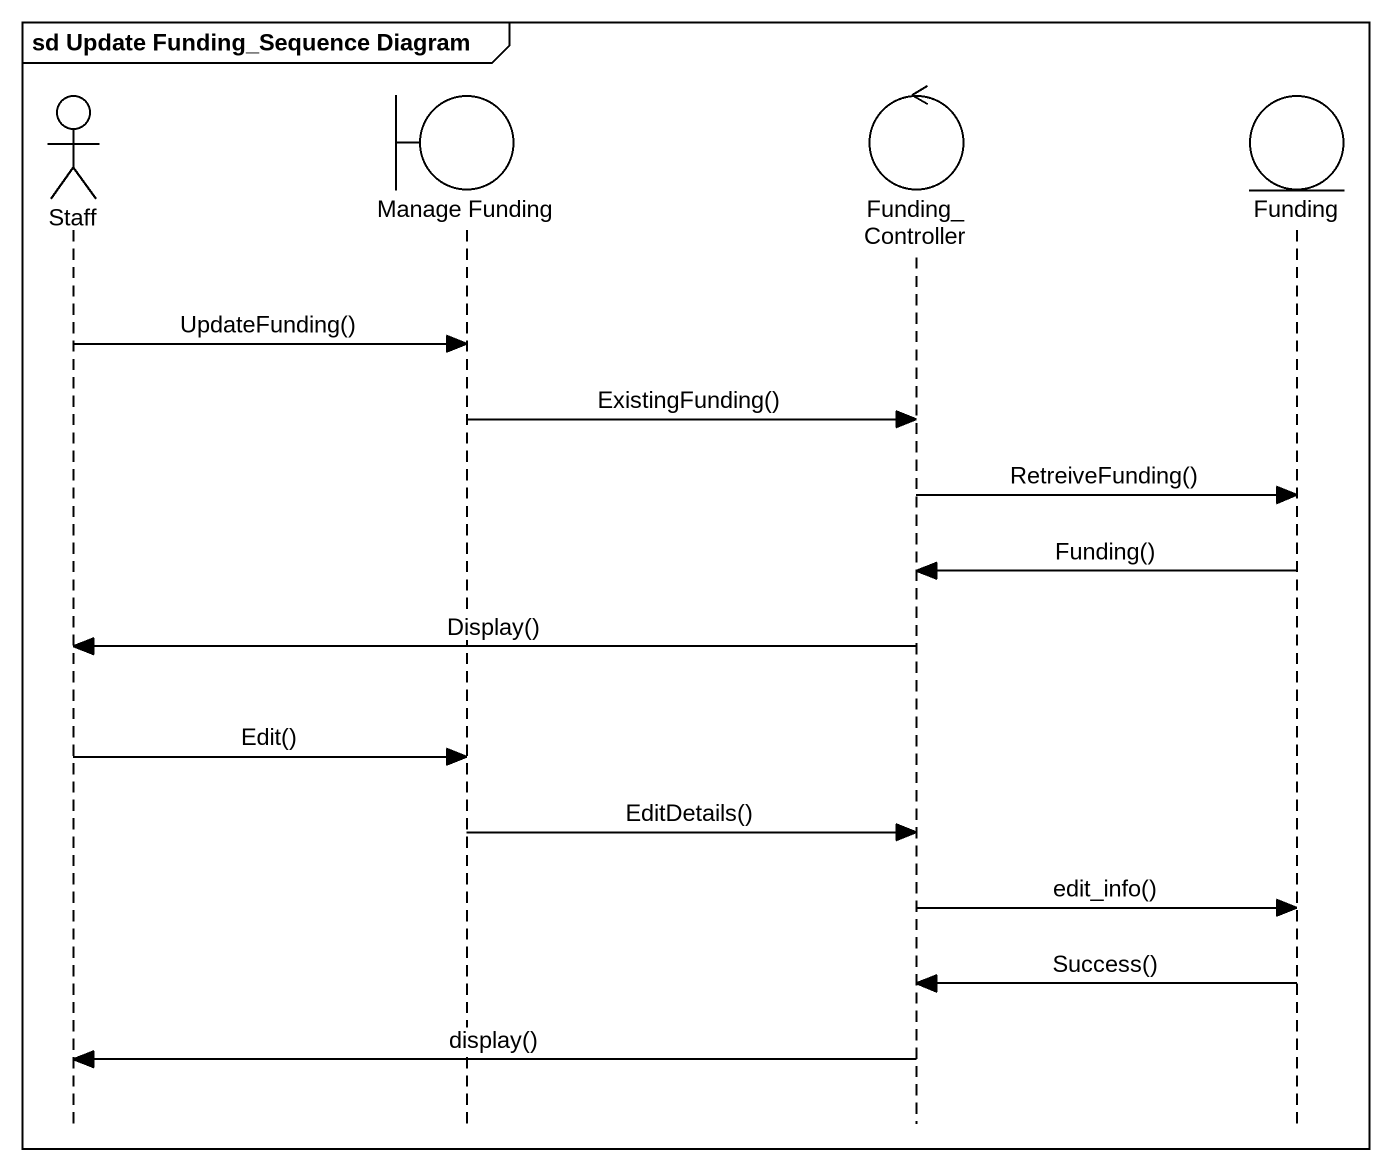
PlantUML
@startuml
mainframe sd Update Funding_Sequence Diagram
hide footbox
actor Staff
boundary "Manage Funding" as Manage_Funding
control Funding_Controller
entity Funding

Staff -> Manage_Funding : UpdateFunding()
Manage_Funding -> Funding_Controller : ExistingFunding()
Funding_Controller -> Funding : RetreiveFunding()
Funding -> Funding_Controller : Funding()
Funding_Controller -> Staff : Display()
Staff -> Manage_Funding : Edit()
Manage_Funding -> Funding_Controller : EditDetails()
Funding_Controller -> Funding : edit_info()
Funding -> Funding_Controller : Success()
Funding_Controller -> Staff : display()
@enduml
